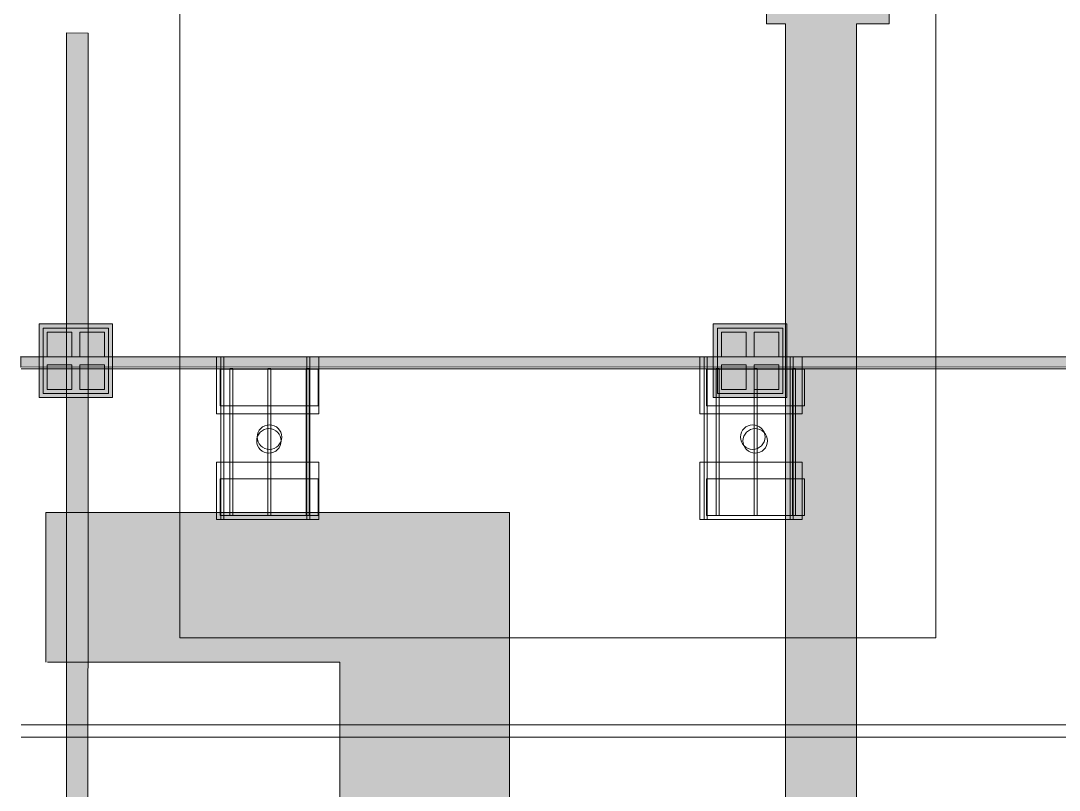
# Model space of a CAD drawing. Header units: inches. Extents: x -10671 to 1761, y -674 to 7170.
# Drawn here: x -2535 to -2027, y 888 to 1265 of the extents above; entities that cross this region are included whole.
import ezdxf

# ---------------------------------------------------------------- set-up
doc = ezdxf.new("R2010")
doc.units = ezdxf.units.IN
doc.header["$LTSCALE"] = 19.2
doc.header["$MEASUREMENT"] = 0
for name, color, linetype, lineweight, true_color in [('DWG-bldg-utility box', 3, 'Continuous', 18, 0x00ff00), ('PDF', 6, 'Continuous', 5, 0xff00ff), ('Venue-Ceiling-HVAC', 7, 'Continuous', 5, 0xbbbbbb), ('Venue-Ceiling-Obstructions', 7, 'Continuous', 5, 0xdd0000), ('Venue-NO HANG ZONE', 7, 'Continuous', 15, 0xdd0000), ('Venue-Rigging Steel-High', 7, 'Continuous', 5, 0x800000)]:
    doc.layers.add(name, color=color, linetype=linetype, lineweight=lineweight, true_color=true_color)
for name, color, linetype, lineweight in [('Venue-Ceiling-Lights', 7, 'Continuous', 5), ('Venue-Ceiling-Lights Circuits', 7, 'Continuous', 5), ('Venue-Floor Pockets', 7, 'Continuous', 5)]:
    doc.layers.add(name, color=color, linetype=linetype, lineweight=lineweight)

# ---------------------------------------------------------------- blocks, each defined once
blk = doc.blocks.new('FLOORBOX')
at = {"layer": 'Venue-Floor Pockets', "linetype": 'Continuous', "lineweight": 0, "true_color": 0xaaaaaa}
blk.add_hatch(color=253, dxfattribs=at).paths.add_polyline_path([(-18, 18), (18, 18), (18, -18), (-18, -18)])
at = {"layer": 'Venue-Floor Pockets', "linetype": 'Continuous', "lineweight": 0, "true_color": 0xbbbbbb}
blk.add_hatch(color=9, dxfattribs=at).paths.add_polyline_path([(-16, 16), (16, 16), (16, -16), (-16, -16)])
at = {"layer": 'Venue-Floor Pockets', "linetype": 'Continuous', "lineweight": 0, "true_color": 0xdddddd}
for points in [[(-14, 14), (-2, 14), (-2, 2), (-14, 2)], [(2, 14), (14, 14), (14, 2), (2, 2)], [(-14, -2), (-2, -2), (-2, -14), (-14, -14)], [(2, -2), (14, -2), (14, -14), (2, -14)]]:
    blk.add_hatch(color=254, dxfattribs=at).paths.add_polyline_path(points)
at = {"layer": 'Venue-Floor Pockets', "color": 7, "linetype": 'Continuous', "lineweight": 5, "flags": 128}
for points in [[(-18, 18), (18, 18), (18, -18), (-18, -18)], [(-16, 16), (16, 16), (16, -16), (-16, -16)], [(-14, 14), (-2, 14), (-2, 2), (-14, 2)], [(2, 14), (14, 14), (14, 2), (2, 2)], [(-14, -2), (-2, -2), (-2, -14), (-14, -14)], [(2, -2), (14, -2), (14, -14), (2, -14)]]:
    blk.add_lwpolyline(points, close=True, dxfattribs=at)
blk = doc.blocks.new('Group-1927-1')
at = {"layer": 'PDF'}
for points, invisible_edges in [([(-2419.72, 1059.07, 398), (-2419.61, 1060.24, 398), (-2418.71, 1062.4, 398), (-2419.72, 1059.07, 398)], 14), ([(-2419.27, 1056.77, 398), (-2419.72, 1059.07, 398), (-2418.71, 1062.4, 398), (-2419.27, 1056.77, 398)], 15), ([(-2418.71, 1062.4, 388), (-2419.61, 1060.24, 388), (-2419.72, 1059.07, 388), (-2418.71, 1062.4, 388)], 13), ([(-2418.71, 1062.4, 388), (-2419.72, 1059.07, 388), (-2419.27, 1056.77, 388), (-2418.71, 1062.4, 388)], 15), ([(-2419.61, 1060.24, 398), (-2419.27, 1061.36, 398), (-2418.71, 1062.4, 398), (-2419.61, 1060.24, 398)], 12), ([(-2418.71, 1062.4, 388), (-2419.27, 1061.36, 388), (-2419.61, 1060.24, 388), (-2418.71, 1062.4, 388)], 12), ([(-2416.02, 1053.52, 398), (-2419.27, 1056.77, 398), (-2418.71, 1062.4, 398), (-2416.02, 1053.52, 398)], 15), ([(-2418.71, 1062.4, 388), (-2419.27, 1056.77, 388), (-2416.02, 1053.52, 388), (-2418.71, 1062.4, 388)], 15), ([(-2418.71, 1062.4, 398), (-2417.97, 1063.31, 398), (-2416.02, 1064.61, 398), (-2418.71, 1062.4, 398)], 14), ([(-2418.71, 1062.4, 398), (-2416.02, 1064.61, 398), (-2411.43, 1064.61, 398), (-2418.71, 1062.4, 398)], 15), ([(-2418.71, 1062.4, 398), (-2411.43, 1064.61, 398), (-2409.48, 1054.82, 398), (-2418.71, 1062.4, 398)], 15), ([(-2416.02, 1064.61, 388), (-2417.97, 1063.31, 388), (-2418.71, 1062.4, 388), (-2416.02, 1064.61, 388)], 13), ([(-2411.43, 1064.61, 388), (-2416.02, 1064.61, 388), (-2418.71, 1062.4, 388), (-2411.43, 1064.61, 388)], 15), ([(-2409.48, 1054.82, 388), (-2411.43, 1064.61, 388), (-2418.71, 1062.4, 388), (-2409.48, 1054.82, 388)], 15), ([(-2418.71, 1062.4, 398), (-2409.48, 1054.82, 398), (-2416.02, 1053.52, 398), (-2418.71, 1062.4, 398)], 15), ([(-2418.71, 1062.4, 388), (-2416.02, 1053.52, 388), (-2409.48, 1054.82, 388), (-2418.71, 1062.4, 388)], 15), ([(-2417.97, 1063.31, 398), (-2417.06, 1064.06, 398), (-2416.02, 1064.61, 398), (-2417.97, 1063.31, 398)], 12), ([(-2416.02, 1064.61, 388), (-2417.06, 1064.06, 388), (-2417.97, 1063.31, 388), (-2416.02, 1064.61, 388)], 12), ([(-2416.02, 1064.61, 398), (-2414.9, 1064.95, 398), (-2413.72, 1065.07, 398), (-2416.02, 1064.61, 398)], 12), ([(-2416.02, 1064.61, 398), (-2413.72, 1065.07, 398), (-2411.43, 1064.61, 398), (-2416.02, 1064.61, 398)], 15), ([(-2413.72, 1065.07, 388), (-2414.9, 1064.95, 388), (-2416.02, 1064.61, 388), (-2413.72, 1065.07, 388)], 12), ([(-2411.43, 1064.61, 388), (-2413.72, 1065.07, 388), (-2416.02, 1064.61, 388), (-2411.43, 1064.61, 388)], 15), ([(-2413.72, 1065.07, 398), (-2412.55, 1064.95, 398), (-2411.43, 1064.61, 398), (-2413.72, 1065.07, 398)], 12), ([(-2411.43, 1064.61, 388), (-2412.55, 1064.95, 388), (-2413.72, 1065.07, 388), (-2411.43, 1064.61, 388)], 12), ([(-2411.43, 1064.61, 398), (-2410.39, 1064.06, 398), (-2409.48, 1063.31, 398), (-2411.43, 1064.61, 398)], 12), ([(-2411.43, 1064.61, 398), (-2409.48, 1063.31, 398), (-2408.74, 1062.4, 398), (-2411.43, 1064.61, 398)], 13), ([(-2411.43, 1064.61, 398), (-2408.74, 1062.4, 398), (-2407.72, 1059.07, 398), (-2411.43, 1064.61, 398)], 15), ([(-2411.43, 1064.61, 398), (-2407.72, 1059.07, 398), (-2409.48, 1054.82, 398), (-2411.43, 1064.61, 398)], 15), ([(-2409.48, 1063.31, 388), (-2410.39, 1064.06, 388), (-2411.43, 1064.61, 388), (-2409.48, 1063.31, 388)], 12), ([(-2408.74, 1062.4, 388), (-2409.48, 1063.31, 388), (-2411.43, 1064.61, 388), (-2408.74, 1062.4, 388)], 14), ([(-2407.72, 1059.07, 388), (-2408.74, 1062.4, 388), (-2411.43, 1064.61, 388), (-2407.72, 1059.07, 388)], 15), ([(-2409.48, 1054.82, 388), (-2407.72, 1059.07, 388), (-2411.43, 1064.61, 388), (-2409.48, 1054.82, 388)], 15), ([(-2408.74, 1062.4, 398), (-2408.18, 1061.36, 398), (-2407.84, 1060.24, 398), (-2408.74, 1062.4, 398)], 12), ([(-2408.74, 1062.4, 398), (-2407.84, 1060.24, 398), (-2407.72, 1059.07, 398), (-2408.74, 1062.4, 398)], 13), ([(-2407.84, 1060.24, 388), (-2408.18, 1061.36, 388), (-2408.74, 1062.4, 388), (-2407.84, 1060.24, 388)], 12), ([(-2407.72, 1059.07, 388), (-2407.84, 1060.24, 388), (-2408.74, 1062.4, 388), (-2407.72, 1059.07, 388)], 14), ([(-2419.27, 1056.77, 398), (-2419.61, 1057.9, 398), (-2419.72, 1059.07, 398), (-2419.27, 1056.77, 398)], 12), ([(-2419.72, 1059.07, 388), (-2419.61, 1057.9, 388), (-2419.27, 1056.77, 388), (-2419.72, 1059.07, 388)], 12), ([(-2407.72, 1059.07, 398), (-2408.18, 1056.77, 398), (-2409.48, 1054.82, 398), (-2407.72, 1059.07, 398)], 15), ([(-2409.48, 1054.82, 388), (-2408.18, 1056.77, 388), (-2407.72, 1059.07, 388), (-2409.48, 1054.82, 388)], 15), ([(-2407.72, 1059.07, 398), (-2407.84, 1057.9, 398), (-2408.18, 1056.77, 398), (-2407.72, 1059.07, 398)], 12), ([(-2408.18, 1056.77, 388), (-2407.84, 1057.9, 388), (-2407.72, 1059.07, 388), (-2408.18, 1056.77, 388)], 12), ([(-2417.97, 1054.82, 398), (-2418.71, 1055.73, 398), (-2419.27, 1056.77, 398), (-2417.97, 1054.82, 398)], 12), ([(-2416.02, 1053.52, 398), (-2417.97, 1054.82, 398), (-2419.27, 1056.77, 398), (-2416.02, 1053.52, 398)], 15), ([(-2419.27, 1056.77, 388), (-2418.71, 1055.73, 388), (-2417.97, 1054.82, 388), (-2419.27, 1056.77, 388)], 12), ([(-2419.27, 1056.77, 388), (-2417.97, 1054.82, 388), (-2416.02, 1053.52, 388), (-2419.27, 1056.77, 388)], 15), ([(-2416.02, 1053.52, 398), (-2417.06, 1054.08, 398), (-2417.97, 1054.82, 398), (-2416.02, 1053.52, 398)], 12), ([(-2417.97, 1054.82, 388), (-2417.06, 1054.08, 388), (-2416.02, 1053.52, 388), (-2417.97, 1054.82, 388)], 12), ([(-2409.48, 1054.82, 398), (-2413.72, 1053.07, 398), (-2416.02, 1053.52, 398), (-2409.48, 1054.82, 398)], 15), ([(-2416.02, 1053.52, 388), (-2413.72, 1053.07, 388), (-2409.48, 1054.82, 388), (-2416.02, 1053.52, 388)], 15), ([(-2413.72, 1053.07, 398), (-2414.9, 1053.18, 398), (-2416.02, 1053.52, 398), (-2413.72, 1053.07, 398)], 12), ([(-2416.02, 1053.52, 388), (-2414.9, 1053.18, 388), (-2413.72, 1053.07, 388), (-2416.02, 1053.52, 388)], 12), ([(-2409.48, 1054.82, 398), (-2411.43, 1053.52, 398), (-2413.72, 1053.07, 398), (-2409.48, 1054.82, 398)], 15), ([(-2413.72, 1053.07, 388), (-2411.43, 1053.52, 388), (-2409.48, 1054.82, 388), (-2413.72, 1053.07, 388)], 15), ([(-2411.43, 1053.52, 398), (-2412.55, 1053.18, 398), (-2413.72, 1053.07, 398), (-2411.43, 1053.52, 398)], 12), ([(-2413.72, 1053.07, 388), (-2412.55, 1053.18, 388), (-2411.43, 1053.52, 388), (-2413.72, 1053.07, 388)], 12), ([(-2409.48, 1054.82, 398), (-2410.39, 1054.08, 398), (-2411.43, 1053.52, 398), (-2409.48, 1054.82, 398)], 12), ([(-2411.43, 1053.52, 388), (-2410.39, 1054.08, 388), (-2409.48, 1054.82, 388), (-2411.43, 1053.52, 388)], 12), ([(-2408.18, 1056.77, 398), (-2408.74, 1055.73, 398), (-2409.48, 1054.82, 398), (-2408.18, 1056.77, 398)], 12), ([(-2409.48, 1054.82, 388), (-2408.74, 1055.73, 388), (-2408.18, 1056.77, 388), (-2409.48, 1054.82, 388)], 12)]:
    blk.add_3dface(points, dxfattribs=dict(at, invisible_edges=invisible_edges))
for points in [[(-2419.27, 1061.36, 388), (-2419.27, 1061.36, 398), (-2418.71, 1062.4, 398), (-2418.71, 1062.4, 388)], [(-2418.71, 1062.4, 388), (-2418.71, 1062.4, 398), (-2417.97, 1063.31, 398), (-2417.97, 1063.31, 388)], [(-2417.97, 1063.31, 388), (-2417.97, 1063.31, 398), (-2417.06, 1064.06, 398), (-2417.06, 1064.06, 388)], [(-2417.06, 1064.06, 388), (-2417.06, 1064.06, 398), (-2416.02, 1064.61, 398), (-2416.02, 1064.61, 388)], [(-2416.02, 1064.61, 388), (-2416.02, 1064.61, 398), (-2414.9, 1064.95, 398), (-2414.9, 1064.95, 388)], [(-2414.9, 1064.95, 388), (-2414.9, 1064.95, 398), (-2413.72, 1065.07, 398), (-2413.72, 1065.07, 388)], [(-2413.72, 1065.07, 388), (-2413.72, 1065.07, 398), (-2412.55, 1064.95, 398), (-2412.55, 1064.95, 388)], [(-2412.55, 1064.95, 388), (-2412.55, 1064.95, 398), (-2411.43, 1064.61, 398), (-2411.43, 1064.61, 388)], [(-2411.43, 1064.61, 388), (-2411.43, 1064.61, 398), (-2410.39, 1064.06, 398), (-2410.39, 1064.06, 388)], [(-2410.39, 1064.06, 388), (-2410.39, 1064.06, 398), (-2409.48, 1063.31, 398), (-2409.48, 1063.31, 388)], [(-2409.48, 1063.31, 388), (-2409.48, 1063.31, 398), (-2408.74, 1062.4, 398), (-2408.74, 1062.4, 388)], [(-2408.74, 1062.4, 388), (-2408.74, 1062.4, 398), (-2408.18, 1061.36, 398), (-2408.18, 1061.36, 388)], [(-2419.72, 1059.07, 388), (-2419.72, 1059.07, 398), (-2419.61, 1060.24, 398), (-2419.61, 1060.24, 388)], [(-2419.61, 1057.9, 388), (-2419.61, 1057.9, 398), (-2419.72, 1059.07, 398), (-2419.72, 1059.07, 388)], [(-2419.61, 1060.24, 388), (-2419.61, 1060.24, 398), (-2419.27, 1061.36, 398), (-2419.27, 1061.36, 388)], [(-2419.27, 1056.77, 388), (-2419.27, 1056.77, 398), (-2419.61, 1057.9, 398), (-2419.61, 1057.9, 388)], [(-2408.18, 1061.36, 388), (-2408.18, 1061.36, 398), (-2407.84, 1060.24, 398), (-2407.84, 1060.24, 388)], [(-2407.84, 1057.9, 388), (-2407.84, 1057.9, 398), (-2408.18, 1056.77, 398), (-2408.18, 1056.77, 388)], [(-2407.84, 1060.24, 388), (-2407.84, 1060.24, 398), (-2407.72, 1059.07, 398), (-2407.72, 1059.07, 388)], [(-2407.72, 1059.07, 388), (-2407.72, 1059.07, 398), (-2407.84, 1057.9, 398), (-2407.84, 1057.9, 388)], [(-2418.71, 1055.73, 388), (-2418.71, 1055.73, 398), (-2419.27, 1056.77, 398), (-2419.27, 1056.77, 388)], [(-2417.97, 1054.82, 388), (-2417.97, 1054.82, 398), (-2418.71, 1055.73, 398), (-2418.71, 1055.73, 388)], [(-2417.06, 1054.08, 388), (-2417.06, 1054.08, 398), (-2417.97, 1054.82, 398), (-2417.97, 1054.82, 388)], [(-2416.02, 1053.52, 388), (-2416.02, 1053.52, 398), (-2417.06, 1054.08, 398), (-2417.06, 1054.08, 388)], [(-2414.9, 1053.18, 388), (-2414.9, 1053.18, 398), (-2416.02, 1053.52, 398), (-2416.02, 1053.52, 388)], [(-2413.72, 1053.07, 388), (-2413.72, 1053.07, 398), (-2414.9, 1053.18, 398), (-2414.9, 1053.18, 388)], [(-2412.55, 1053.18, 388), (-2412.55, 1053.18, 398), (-2413.72, 1053.07, 398), (-2413.72, 1053.07, 388)], [(-2411.43, 1053.52, 388), (-2411.43, 1053.52, 398), (-2412.55, 1053.18, 398), (-2412.55, 1053.18, 388)], [(-2410.39, 1054.08, 388), (-2410.39, 1054.08, 398), (-2411.43, 1053.52, 398), (-2411.43, 1053.52, 388)], [(-2409.48, 1054.82, 388), (-2409.48, 1054.82, 398), (-2410.39, 1054.08, 398), (-2410.39, 1054.08, 388)], [(-2408.74, 1055.73, 388), (-2408.74, 1055.73, 398), (-2409.48, 1054.82, 398), (-2409.48, 1054.82, 388)], [(-2408.18, 1056.77, 388), (-2408.18, 1056.77, 398), (-2408.74, 1055.73, 398), (-2408.74, 1055.73, 388)]]:
    blk.add_3dface(points, dxfattribs=at)
blk = doc.blocks.new('Group-1928-1')
at = {"layer": 'PDF'}
for points in [[(-2437.6, 1094.17, 393.91), (-2437.6, 1094.17, 397.91), (-2389.6, 1094.17, 397.91), (-2389.6, 1094.17, 393.91)], [(-2437.6, 1076.17, 393.91), (-2437.6, 1076.17, 397.91), (-2437.6, 1094.17, 397.91), (-2437.6, 1094.17, 393.91)], [(-2389.6, 1094.17, 397.91), (-2437.6, 1094.17, 397.91), (-2437.6, 1076.17, 397.91), (-2389.6, 1076.17, 397.91)], [(-2389.6, 1076.17, 393.91), (-2437.6, 1076.17, 393.91), (-2437.6, 1094.17, 393.91), (-2389.6, 1094.17, 393.91)], [(-2389.6, 1094.17, 393.91), (-2389.6, 1094.17, 397.91), (-2389.6, 1076.17, 397.91), (-2389.6, 1076.17, 393.91)], [(-2389.6, 1076.17, 393.91), (-2389.6, 1076.17, 397.91), (-2437.6, 1076.17, 397.91), (-2437.6, 1076.17, 393.91)]]:
    blk.add_3dface(points, dxfattribs=at)
blk = doc.blocks.new('Group-1929-1')
at = {"layer": 'PDF'}
for points in [[(-2395.49, 1094.56, 397.97), (-2395.49, 1094.56, 398.97), (-2393.99, 1094.56, 398.97), (-2393.99, 1094.56, 397.97)], [(-2395.49, 1022.56, 397.97), (-2395.49, 1022.56, 398.97), (-2395.49, 1094.56, 398.97), (-2395.49, 1094.56, 397.97)], [(-2393.99, 1094.56, 398.97), (-2395.49, 1094.56, 398.97), (-2395.49, 1022.56, 398.97), (-2393.99, 1022.56, 398.97)], [(-2393.99, 1022.56, 397.97), (-2395.49, 1022.56, 397.97), (-2395.49, 1094.56, 397.97), (-2393.99, 1094.56, 397.97)], [(-2393.99, 1094.56, 397.97), (-2393.99, 1094.56, 398.97), (-2393.99, 1022.56, 398.97), (-2393.99, 1022.56, 397.97)], [(-2393.99, 1022.56, 397.97), (-2393.99, 1022.56, 398.97), (-2395.49, 1022.56, 398.97), (-2395.49, 1022.56, 397.97)]]:
    blk.add_3dface(points, dxfattribs=at)
blk = doc.blocks.new('Group-1930-1')
at = {"layer": 'PDF'}
for points in [[(-2414.31, 1094.56, 397.97), (-2414.31, 1094.56, 398.97), (-2412.81, 1094.56, 398.97), (-2412.81, 1094.56, 397.97)], [(-2414.31, 1022.56, 397.97), (-2414.31, 1022.56, 398.97), (-2414.31, 1094.56, 398.97), (-2414.31, 1094.56, 397.97)], [(-2412.81, 1094.56, 398.97), (-2414.31, 1094.56, 398.97), (-2414.31, 1022.56, 398.97), (-2412.81, 1022.56, 398.97)], [(-2412.81, 1022.56, 397.97), (-2414.31, 1022.56, 397.97), (-2414.31, 1094.56, 397.97), (-2412.81, 1094.56, 397.97)], [(-2412.81, 1094.56, 397.97), (-2412.81, 1094.56, 398.97), (-2412.81, 1022.56, 398.97), (-2412.81, 1022.56, 397.97)], [(-2412.81, 1022.56, 397.97), (-2412.81, 1022.56, 398.97), (-2414.31, 1022.56, 398.97), (-2414.31, 1022.56, 397.97)]]:
    blk.add_3dface(points, dxfattribs=at)
blk = doc.blocks.new('Group-1931-1')
at = {"layer": 'PDF'}
for points in [[(-2432.91, 1094.56, 397.97), (-2432.91, 1094.56, 398.97), (-2431.41, 1094.56, 398.97), (-2431.41, 1094.56, 397.97)], [(-2432.91, 1022.56, 397.97), (-2432.91, 1022.56, 398.97), (-2432.91, 1094.56, 398.97), (-2432.91, 1094.56, 397.97)], [(-2431.41, 1094.56, 398.97), (-2432.91, 1094.56, 398.97), (-2432.91, 1022.56, 398.97), (-2431.41, 1022.56, 398.97)], [(-2431.41, 1022.56, 397.97), (-2432.91, 1022.56, 397.97), (-2432.91, 1094.56, 397.97), (-2431.41, 1094.56, 397.97)], [(-2431.41, 1094.56, 397.97), (-2431.41, 1094.56, 398.97), (-2431.41, 1022.56, 398.97), (-2431.41, 1022.56, 397.97)], [(-2431.41, 1022.56, 397.97), (-2431.41, 1022.56, 398.97), (-2432.91, 1022.56, 398.97), (-2432.91, 1022.56, 397.97)]]:
    blk.add_3dface(points, dxfattribs=at)
blk = doc.blocks.new('Group-1932-1')
at = {"layer": 'PDF'}
for points in [[(-2437.6, 1040.54, 393.91), (-2437.6, 1040.54, 397.91), (-2389.6, 1040.54, 397.91), (-2389.6, 1040.54, 393.91)], [(-2437.6, 1022.54, 393.91), (-2437.6, 1022.54, 397.91), (-2437.6, 1040.54, 397.91), (-2437.6, 1040.54, 393.91)], [(-2389.6, 1040.54, 397.91), (-2437.6, 1040.54, 397.91), (-2437.6, 1022.54, 397.91), (-2389.6, 1022.54, 397.91)], [(-2389.6, 1022.54, 393.91), (-2437.6, 1022.54, 393.91), (-2437.6, 1040.54, 393.91), (-2389.6, 1040.54, 393.91)], [(-2389.6, 1040.54, 393.91), (-2389.6, 1040.54, 397.91), (-2389.6, 1022.54, 397.91), (-2389.6, 1022.54, 393.91)], [(-2389.6, 1022.54, 393.91), (-2389.6, 1022.54, 397.91), (-2437.6, 1022.54, 397.91), (-2437.6, 1022.54, 393.91)]]:
    blk.add_3dface(points, dxfattribs=at)
blk = doc.blocks.new('Group-1933-1')
at = {"layer": 'PDF'}
for name in ['Group-1928-1', 'Group-1931-1', 'Group-1930-1', 'Group-1929-1', 'Group-1927-1', 'Group-1932-1']:
    blk.add_blockref(name, (0, 0), dxfattribs=at)
blk = doc.blocks.new('Group-1993-1')
at = {"layer": 'PDF'}
for points, invisible_edges in [([(-2181.75, 1059.07, 398), (-2180.74, 1062.4, 398), (-2179.08, 1064.06, 398), (-2181.75, 1059.07, 398)], 15), ([(-2176.92, 1053.18, 398), (-2181.75, 1059.07, 398), (-2179.08, 1064.06, 398), (-2176.92, 1053.18, 398)], 15), ([(-2179.08, 1064.06, 388), (-2180.74, 1062.4, 388), (-2181.75, 1059.07, 388), (-2179.08, 1064.06, 388)], 15), ([(-2179.08, 1064.06, 388), (-2181.75, 1059.07, 388), (-2176.92, 1053.18, 388), (-2179.08, 1064.06, 388)], 15), ([(-2181.75, 1059.07, 398), (-2181.63, 1060.24, 398), (-2180.74, 1062.4, 398), (-2181.75, 1059.07, 398)], 14), ([(-2180.74, 1062.4, 388), (-2181.63, 1060.24, 388), (-2181.75, 1059.07, 388), (-2180.74, 1062.4, 388)], 13), ([(-2181.63, 1060.24, 398), (-2181.29, 1061.36, 398), (-2180.74, 1062.4, 398), (-2181.63, 1060.24, 398)], 12), ([(-2180.74, 1062.4, 388), (-2181.29, 1061.36, 388), (-2181.63, 1060.24, 388), (-2180.74, 1062.4, 388)], 12), ([(-2180.74, 1062.4, 398), (-2179.99, 1063.31, 398), (-2179.08, 1064.06, 398), (-2180.74, 1062.4, 398)], 12), ([(-2179.08, 1064.06, 388), (-2179.99, 1063.31, 388), (-2180.74, 1062.4, 388), (-2179.08, 1064.06, 388)], 12), ([(-2179.08, 1064.06, 398), (-2178.04, 1064.61, 398), (-2176.92, 1064.95, 398), (-2179.08, 1064.06, 398)], 12), ([(-2179.08, 1064.06, 398), (-2176.92, 1064.95, 398), (-2174.58, 1064.95, 398), (-2179.08, 1064.06, 398)], 15), ([(-2179.08, 1064.06, 398), (-2174.58, 1064.95, 398), (-2171.5, 1063.31, 398), (-2179.08, 1064.06, 398)], 15), ([(-2176.92, 1064.95, 388), (-2178.04, 1064.61, 388), (-2179.08, 1064.06, 388), (-2176.92, 1064.95, 388)], 12), ([(-2174.58, 1064.95, 388), (-2176.92, 1064.95, 388), (-2179.08, 1064.06, 388), (-2174.58, 1064.95, 388)], 15), ([(-2171.5, 1063.31, 388), (-2174.58, 1064.95, 388), (-2179.08, 1064.06, 388), (-2171.5, 1063.31, 388)], 15), ([(-2179.08, 1064.06, 398), (-2171.5, 1063.31, 398), (-2169.86, 1057.9, 398), (-2179.08, 1064.06, 398)], 15), ([(-2179.08, 1064.06, 398), (-2169.86, 1057.9, 398), (-2176.92, 1053.18, 398), (-2179.08, 1064.06, 398)], 15), ([(-2179.08, 1064.06, 388), (-2176.92, 1053.18, 388), (-2169.86, 1057.9, 388), (-2179.08, 1064.06, 388)], 15), ([(-2169.86, 1057.9, 388), (-2171.5, 1063.31, 388), (-2179.08, 1064.06, 388), (-2169.86, 1057.9, 388)], 15), ([(-2176.92, 1064.95, 398), (-2175.75, 1065.07, 398), (-2174.58, 1064.95, 398), (-2176.92, 1064.95, 398)], 12), ([(-2174.58, 1064.95, 388), (-2175.75, 1065.07, 388), (-2176.92, 1064.95, 388), (-2174.58, 1064.95, 388)], 12), ([(-2174.58, 1064.95, 398), (-2173.45, 1064.61, 398), (-2171.5, 1063.31, 398), (-2174.58, 1064.95, 398)], 14), ([(-2171.5, 1063.31, 388), (-2173.45, 1064.61, 388), (-2174.58, 1064.95, 388), (-2171.5, 1063.31, 388)], 13), ([(-2173.45, 1064.61, 398), (-2172.41, 1064.06, 398), (-2171.5, 1063.31, 398), (-2173.45, 1064.61, 398)], 12), ([(-2171.5, 1063.31, 388), (-2172.41, 1064.06, 388), (-2173.45, 1064.61, 388), (-2171.5, 1063.31, 388)], 12), ([(-2171.5, 1063.31, 398), (-2170.76, 1062.4, 398), (-2169.86, 1060.24, 398), (-2171.5, 1063.31, 398)], 14), ([(-2171.5, 1063.31, 398), (-2169.86, 1060.24, 398), (-2169.86, 1057.9, 398), (-2171.5, 1063.31, 398)], 15), ([(-2169.86, 1060.24, 388), (-2170.76, 1062.4, 388), (-2171.5, 1063.31, 388), (-2169.86, 1060.24, 388)], 13), ([(-2169.86, 1057.9, 388), (-2169.86, 1060.24, 388), (-2171.5, 1063.31, 388), (-2169.86, 1057.9, 388)], 15), ([(-2170.76, 1062.4, 398), (-2170.2, 1061.36, 398), (-2169.86, 1060.24, 398), (-2170.76, 1062.4, 398)], 12), ([(-2169.86, 1060.24, 388), (-2170.2, 1061.36, 388), (-2170.76, 1062.4, 388), (-2169.86, 1060.24, 388)], 12), ([(-2181.29, 1056.77, 398), (-2181.63, 1057.9, 398), (-2181.75, 1059.07, 398), (-2181.29, 1056.77, 398)], 12), ([(-2180.74, 1055.73, 398), (-2181.29, 1056.77, 398), (-2181.75, 1059.07, 398), (-2180.74, 1055.73, 398)], 14), ([(-2176.92, 1053.18, 398), (-2180.74, 1055.73, 398), (-2181.75, 1059.07, 398), (-2176.92, 1053.18, 398)], 15), ([(-2181.75, 1059.07, 388), (-2181.63, 1057.9, 388), (-2181.29, 1056.77, 388), (-2181.75, 1059.07, 388)], 12), ([(-2181.75, 1059.07, 388), (-2181.29, 1056.77, 388), (-2180.74, 1055.73, 388), (-2181.75, 1059.07, 388)], 13), ([(-2181.75, 1059.07, 388), (-2180.74, 1055.73, 388), (-2176.92, 1053.18, 388), (-2181.75, 1059.07, 388)], 15), ([(-2169.86, 1057.9, 398), (-2171.5, 1054.82, 398), (-2176.92, 1053.18, 398), (-2169.86, 1057.9, 398)], 15), ([(-2176.92, 1053.18, 388), (-2171.5, 1054.82, 388), (-2169.86, 1057.9, 388), (-2176.92, 1053.18, 388)], 15), ([(-2169.86, 1057.9, 398), (-2170.76, 1055.73, 398), (-2171.5, 1054.82, 398), (-2169.86, 1057.9, 398)], 13), ([(-2171.5, 1054.82, 388), (-2170.76, 1055.73, 388), (-2169.86, 1057.9, 388), (-2171.5, 1054.82, 388)], 14), ([(-2169.86, 1057.9, 398), (-2170.2, 1056.77, 398), (-2170.76, 1055.73, 398), (-2169.86, 1057.9, 398)], 12), ([(-2170.76, 1055.73, 388), (-2170.2, 1056.77, 388), (-2169.86, 1057.9, 388), (-2170.76, 1055.73, 388)], 12), ([(-2169.86, 1060.24, 398), (-2169.75, 1059.07, 398), (-2169.86, 1057.9, 398), (-2169.86, 1060.24, 398)], 12), ([(-2169.86, 1057.9, 388), (-2169.75, 1059.07, 388), (-2169.86, 1060.24, 388), (-2169.86, 1057.9, 388)], 12), ([(-2179.08, 1054.08, 398), (-2179.99, 1054.82, 398), (-2180.74, 1055.73, 398), (-2179.08, 1054.08, 398)], 12), ([(-2176.92, 1053.18, 398), (-2179.08, 1054.08, 398), (-2180.74, 1055.73, 398), (-2176.92, 1053.18, 398)], 15), ([(-2180.74, 1055.73, 388), (-2179.99, 1054.82, 388), (-2179.08, 1054.08, 388), (-2180.74, 1055.73, 388)], 12), ([(-2180.74, 1055.73, 388), (-2179.08, 1054.08, 388), (-2176.92, 1053.18, 388), (-2180.74, 1055.73, 388)], 15), ([(-2176.92, 1053.18, 398), (-2178.04, 1053.52, 398), (-2179.08, 1054.08, 398), (-2176.92, 1053.18, 398)], 12), ([(-2179.08, 1054.08, 388), (-2178.04, 1053.52, 388), (-2176.92, 1053.18, 388), (-2179.08, 1054.08, 388)], 12), ([(-2171.5, 1054.82, 398), (-2174.58, 1053.18, 398), (-2176.92, 1053.18, 398), (-2171.5, 1054.82, 398)], 15), ([(-2176.92, 1053.18, 388), (-2174.58, 1053.18, 388), (-2171.5, 1054.82, 388), (-2176.92, 1053.18, 388)], 15), ([(-2174.58, 1053.18, 398), (-2175.75, 1053.07, 398), (-2176.92, 1053.18, 398), (-2174.58, 1053.18, 398)], 12), ([(-2176.92, 1053.18, 388), (-2175.75, 1053.07, 388), (-2174.58, 1053.18, 388), (-2176.92, 1053.18, 388)], 12), ([(-2171.5, 1054.82, 398), (-2173.45, 1053.52, 398), (-2174.58, 1053.18, 398), (-2171.5, 1054.82, 398)], 13), ([(-2174.58, 1053.18, 388), (-2173.45, 1053.52, 388), (-2171.5, 1054.82, 388), (-2174.58, 1053.18, 388)], 14), ([(-2171.5, 1054.82, 398), (-2172.41, 1054.08, 398), (-2173.45, 1053.52, 398), (-2171.5, 1054.82, 398)], 12), ([(-2173.45, 1053.52, 388), (-2172.41, 1054.08, 388), (-2171.5, 1054.82, 388), (-2173.45, 1053.52, 388)], 12)]:
    blk.add_3dface(points, dxfattribs=dict(at, invisible_edges=invisible_edges))
for points in [[(-2181.29, 1061.36, 388), (-2181.29, 1061.36, 398), (-2180.74, 1062.4, 398), (-2180.74, 1062.4, 388)], [(-2180.74, 1062.4, 388), (-2180.74, 1062.4, 398), (-2179.99, 1063.31, 398), (-2179.99, 1063.31, 388)], [(-2179.99, 1063.31, 388), (-2179.99, 1063.31, 398), (-2179.08, 1064.06, 398), (-2179.08, 1064.06, 388)], [(-2179.08, 1064.06, 388), (-2179.08, 1064.06, 398), (-2178.04, 1064.61, 398), (-2178.04, 1064.61, 388)], [(-2178.04, 1064.61, 388), (-2178.04, 1064.61, 398), (-2176.92, 1064.95, 398), (-2176.92, 1064.95, 388)], [(-2176.92, 1064.95, 388), (-2176.92, 1064.95, 398), (-2175.75, 1065.07, 398), (-2175.75, 1065.07, 388)], [(-2175.75, 1065.07, 388), (-2175.75, 1065.07, 398), (-2174.58, 1064.95, 398), (-2174.58, 1064.95, 388)], [(-2174.58, 1064.95, 388), (-2174.58, 1064.95, 398), (-2173.45, 1064.61, 398), (-2173.45, 1064.61, 388)], [(-2173.45, 1064.61, 388), (-2173.45, 1064.61, 398), (-2172.41, 1064.06, 398), (-2172.41, 1064.06, 388)], [(-2172.41, 1064.06, 388), (-2172.41, 1064.06, 398), (-2171.5, 1063.31, 398), (-2171.5, 1063.31, 388)], [(-2171.5, 1063.31, 388), (-2171.5, 1063.31, 398), (-2170.76, 1062.4, 398), (-2170.76, 1062.4, 388)], [(-2170.76, 1062.4, 388), (-2170.76, 1062.4, 398), (-2170.2, 1061.36, 398), (-2170.2, 1061.36, 388)], [(-2181.75, 1059.07, 388), (-2181.75, 1059.07, 398), (-2181.63, 1060.24, 398), (-2181.63, 1060.24, 388)], [(-2181.63, 1057.9, 388), (-2181.63, 1057.9, 398), (-2181.75, 1059.07, 398), (-2181.75, 1059.07, 388)], [(-2181.63, 1060.24, 388), (-2181.63, 1060.24, 398), (-2181.29, 1061.36, 398), (-2181.29, 1061.36, 388)], [(-2181.29, 1056.77, 388), (-2181.29, 1056.77, 398), (-2181.63, 1057.9, 398), (-2181.63, 1057.9, 388)], [(-2170.2, 1061.36, 388), (-2170.2, 1061.36, 398), (-2169.86, 1060.24, 398), (-2169.86, 1060.24, 388)], [(-2169.86, 1057.9, 388), (-2169.86, 1057.9, 398), (-2170.2, 1056.77, 398), (-2170.2, 1056.77, 388)], [(-2169.86, 1060.24, 388), (-2169.86, 1060.24, 398), (-2169.75, 1059.07, 398), (-2169.75, 1059.07, 388)], [(-2169.75, 1059.07, 388), (-2169.75, 1059.07, 398), (-2169.86, 1057.9, 398), (-2169.86, 1057.9, 388)], [(-2180.74, 1055.73, 388), (-2180.74, 1055.73, 398), (-2181.29, 1056.77, 398), (-2181.29, 1056.77, 388)], [(-2179.99, 1054.82, 388), (-2179.99, 1054.82, 398), (-2180.74, 1055.73, 398), (-2180.74, 1055.73, 388)], [(-2179.08, 1054.08, 388), (-2179.08, 1054.08, 398), (-2179.99, 1054.82, 398), (-2179.99, 1054.82, 388)], [(-2178.04, 1053.52, 388), (-2178.04, 1053.52, 398), (-2179.08, 1054.08, 398), (-2179.08, 1054.08, 388)], [(-2176.92, 1053.18, 388), (-2176.92, 1053.18, 398), (-2178.04, 1053.52, 398), (-2178.04, 1053.52, 388)], [(-2175.75, 1053.07, 388), (-2175.75, 1053.07, 398), (-2176.92, 1053.18, 398), (-2176.92, 1053.18, 388)], [(-2174.58, 1053.18, 388), (-2174.58, 1053.18, 398), (-2175.75, 1053.07, 398), (-2175.75, 1053.07, 388)], [(-2173.45, 1053.52, 388), (-2173.45, 1053.52, 398), (-2174.58, 1053.18, 398), (-2174.58, 1053.18, 388)], [(-2172.41, 1054.08, 388), (-2172.41, 1054.08, 398), (-2173.45, 1053.52, 398), (-2173.45, 1053.52, 388)], [(-2171.5, 1054.82, 388), (-2171.5, 1054.82, 398), (-2172.41, 1054.08, 398), (-2172.41, 1054.08, 388)], [(-2170.76, 1055.73, 388), (-2170.76, 1055.73, 398), (-2171.5, 1054.82, 398), (-2171.5, 1054.82, 388)], [(-2170.2, 1056.77, 388), (-2170.2, 1056.77, 398), (-2170.76, 1055.73, 398), (-2170.76, 1055.73, 388)]]:
    blk.add_3dface(points, dxfattribs=at)
blk = doc.blocks.new('Group-1994-1')
at = {"layer": 'PDF'}
for points in [[(-2199.62, 1094.17, 393.91), (-2199.62, 1094.17, 397.91), (-2151.62, 1094.17, 397.91), (-2151.62, 1094.17, 393.91)], [(-2199.62, 1076.17, 393.91), (-2199.62, 1076.17, 397.91), (-2199.62, 1094.17, 397.91), (-2199.62, 1094.17, 393.91)], [(-2151.62, 1094.17, 397.91), (-2199.62, 1094.17, 397.91), (-2199.62, 1076.17, 397.91), (-2151.62, 1076.17, 397.91)], [(-2151.62, 1076.17, 393.91), (-2199.62, 1076.17, 393.91), (-2199.62, 1094.17, 393.91), (-2151.62, 1094.17, 393.91)], [(-2151.62, 1094.17, 393.91), (-2151.62, 1094.17, 397.91), (-2151.62, 1076.17, 397.91), (-2151.62, 1076.17, 393.91)], [(-2151.62, 1076.17, 393.91), (-2151.62, 1076.17, 397.91), (-2199.62, 1076.17, 397.91), (-2199.62, 1076.17, 393.91)]]:
    blk.add_3dface(points, dxfattribs=at)
blk = doc.blocks.new('Group-1995-1')
at = {"layer": 'PDF'}
for points in [[(-2157.52, 1094.56, 397.97), (-2157.52, 1094.56, 398.97), (-2156.02, 1094.56, 398.97), (-2156.02, 1094.56, 397.97)], [(-2157.52, 1022.56, 397.97), (-2157.52, 1022.56, 398.97), (-2157.52, 1094.56, 398.97), (-2157.52, 1094.56, 397.97)], [(-2156.02, 1094.56, 398.97), (-2157.52, 1094.56, 398.97), (-2157.52, 1022.56, 398.97), (-2156.02, 1022.56, 398.97)], [(-2156.02, 1022.56, 397.97), (-2157.52, 1022.56, 397.97), (-2157.52, 1094.56, 397.97), (-2156.02, 1094.56, 397.97)], [(-2156.02, 1094.56, 397.97), (-2156.02, 1094.56, 398.97), (-2156.02, 1022.56, 398.97), (-2156.02, 1022.56, 397.97)], [(-2156.02, 1022.56, 397.97), (-2156.02, 1022.56, 398.97), (-2157.52, 1022.56, 398.97), (-2157.52, 1022.56, 397.97)]]:
    blk.add_3dface(points, dxfattribs=at)
blk = doc.blocks.new('Group-1996-1')
at = {"layer": 'PDF'}
for points in [[(-2176.34, 1094.56, 397.97), (-2176.34, 1094.56, 398.97), (-2174.84, 1094.56, 398.97), (-2174.84, 1094.56, 397.97)], [(-2176.34, 1022.56, 397.97), (-2176.34, 1022.56, 398.97), (-2176.34, 1094.56, 398.97), (-2176.34, 1094.56, 397.97)], [(-2174.84, 1094.56, 398.97), (-2176.34, 1094.56, 398.97), (-2176.34, 1022.56, 398.97), (-2174.84, 1022.56, 398.97)], [(-2174.84, 1022.56, 397.97), (-2176.34, 1022.56, 397.97), (-2176.34, 1094.56, 397.97), (-2174.84, 1094.56, 397.97)], [(-2174.84, 1094.56, 397.97), (-2174.84, 1094.56, 398.97), (-2174.84, 1022.56, 398.97), (-2174.84, 1022.56, 397.97)], [(-2174.84, 1022.56, 397.97), (-2174.84, 1022.56, 398.97), (-2176.34, 1022.56, 398.97), (-2176.34, 1022.56, 397.97)]]:
    blk.add_3dface(points, dxfattribs=at)
blk = doc.blocks.new('Group-1997-1')
at = {"layer": 'PDF'}
for points in [[(-2194.93, 1094.56, 397.97), (-2194.93, 1094.56, 398.97), (-2193.43, 1094.56, 398.97), (-2193.43, 1094.56, 397.97)], [(-2194.93, 1022.56, 397.97), (-2194.93, 1022.56, 398.97), (-2194.93, 1094.56, 398.97), (-2194.93, 1094.56, 397.97)], [(-2193.43, 1094.56, 398.97), (-2194.93, 1094.56, 398.97), (-2194.93, 1022.56, 398.97), (-2193.43, 1022.56, 398.97)], [(-2193.43, 1022.56, 397.97), (-2194.93, 1022.56, 397.97), (-2194.93, 1094.56, 397.97), (-2193.43, 1094.56, 397.97)], [(-2193.43, 1094.56, 397.97), (-2193.43, 1094.56, 398.97), (-2193.43, 1022.56, 398.97), (-2193.43, 1022.56, 397.97)], [(-2193.43, 1022.56, 397.97), (-2193.43, 1022.56, 398.97), (-2194.93, 1022.56, 398.97), (-2194.93, 1022.56, 397.97)]]:
    blk.add_3dface(points, dxfattribs=at)
blk = doc.blocks.new('Group-1998-1')
at = {"layer": 'PDF'}
for points in [[(-2199.62, 1040.54, 393.91), (-2199.62, 1040.54, 397.91), (-2151.62, 1040.54, 397.91), (-2151.62, 1040.54, 393.91)], [(-2199.62, 1022.54, 393.91), (-2199.62, 1022.54, 397.91), (-2199.62, 1040.54, 397.91), (-2199.62, 1040.54, 393.91)], [(-2151.62, 1040.54, 397.91), (-2199.62, 1040.54, 397.91), (-2199.62, 1022.54, 397.91), (-2151.62, 1022.54, 397.91)], [(-2151.62, 1022.54, 393.91), (-2199.62, 1022.54, 393.91), (-2199.62, 1040.54, 393.91), (-2151.62, 1040.54, 393.91)], [(-2151.62, 1040.54, 393.91), (-2151.62, 1040.54, 397.91), (-2151.62, 1022.54, 397.91), (-2151.62, 1022.54, 393.91)], [(-2151.62, 1022.54, 393.91), (-2151.62, 1022.54, 397.91), (-2199.62, 1022.54, 397.91), (-2199.62, 1022.54, 393.91)]]:
    blk.add_3dface(points, dxfattribs=at)
blk = doc.blocks.new('Group-1999-1')
at = {"layer": 'PDF'}
for name in ['Group-1994-1', 'Group-1997-1', 'Group-1996-1', 'Group-1995-1', 'Group-1993-1', 'Group-1998-1']:
    blk.add_blockref(name, (0, 0), dxfattribs=at)
blk = doc.blocks.new('Group-2808-1')
at = {"layer": 'Venue-Ceiling-Lights', "color": 7, "linetype": 'Continuous', "lineweight": 5, "flags": 128}
for points in [[(-2439.39, 1100.24), (-2389.39, 1100.24), (-2389.39, 1072.24), (-2439.39, 1072.24)], [(-2437.34, 1100.24), (-2435.84, 1100.24), (-2435.84, 1020.65), (-2437.34, 1020.65)], [(-2395.24, 1100.24), (-2393.74, 1100.24), (-2393.74, 1020.65), (-2395.24, 1020.65)], [(-2439.39, 1048.65), (-2389.39, 1048.65), (-2389.39, 1020.65), (-2439.39, 1020.65)]]:
    blk.add_lwpolyline(points, close=True, dxfattribs=at)
at = {"layer": 'Venue-Ceiling-Lights', "color": 7, "linetype": 'Continuous', "lineweight": 5}
blk.add_circle((-2413.47, 1060.95), 6, dxfattribs=at)
blk = doc.blocks.new('Group-2809-1')
at = {"layer": 'Venue-Ceiling-Lights', "color": 7, "linetype": 'Continuous', "lineweight": 5, "flags": 128}
for points in [[(-2202.86, 1100.24), (-2152.86, 1100.24), (-2152.86, 1072.24), (-2202.86, 1072.24)], [(-2200.81, 1100.24), (-2199.31, 1100.24), (-2199.31, 1020.65), (-2200.81, 1020.65)], [(-2158.71, 1100.24), (-2157.21, 1100.24), (-2157.21, 1020.65), (-2158.71, 1020.65)], [(-2202.86, 1048.65), (-2152.86, 1048.65), (-2152.86, 1020.65), (-2202.86, 1020.65)]]:
    blk.add_lwpolyline(points, close=True, dxfattribs=at)
at = {"layer": 'Venue-Ceiling-Lights', "color": 7, "linetype": 'Continuous', "lineweight": 5}
blk.add_circle((-2176.94, 1060.95), 6, dxfattribs=at)

msp = doc.modelspace()

# ---------------------------------------------------------------- hatches: boundary and pattern name
at = {"layer": 'Venue-Ceiling-HVAC', "linetype": 'Continuous', "lineweight": 0, "true_color": 0xbbbbbb}
msp.add_hatch(color=9, dxfattribs=at).paths.add_polyline_path([(-1836.11, 2454.48), (-2126.04, 2454.48), (-2126.15, 2455.26), (-2160.93, 2455.26), (-2160.93, 2347.72), (-2170.23, 2347.72), (-2170.23, 2287.72), (-2160.93, 2287.72), (-2160.93, 1797.51), (-2170.23, 1797.52), (-2170.23, 1737.52), (-2160.93, 1737.52), (-2160.93, 1323.14), (-2170.23, 1323.14), (-2170.23, 1263.11), (-2160.93, 1263.11), (-2160.93, 792.32), (-2170.23, 792.32), (-2170.23, 732.32), (-2160.91, 732.32), (-2160.91, 231.08), (-2171.09, 231.08), (-2171.09, 171.08), (-2111.09, 171.08), (-2111.09, 231.08), (-2126.1, 231.08), (-2126.1, 732.32), (-2110.23, 732.32), (-2110.23, 792.32), (-2126.16, 792.32), (-2126.16, 1263.2), (-2110.22, 1263.2), (-2110.23, 1323.11), (-2126.16, 1323.11), (-2126.16, 1737.57), (-2110.16, 1737.57), (-2110.16, 1797.57), (-2126.16, 1797.57), (-2126.16, 2287.72), (-2110.23, 2287.72), (-2110.23, 2347.72), (-2126.16, 2347.72), (-2126.16, 2419.7), (-1836.11, 2419.71)])
at = {"layer": 'Venue-Ceiling-Obstructions', "linetype": 'Continuous', "lineweight": 0, "true_color": 0xffff00}
for points in [[(-2512.8, 1258.65), (-2512.61, 15.65), (-2502.48, 15.65), (-2502.27, 1258.64)], [(-2535.2, 1095.19), (-34.17, 1095.4), (-34.17, 1100.14), (-2535.17, 1100.38)]]:
    msp.add_hatch(color=2, dxfattribs=at).paths.add_polyline_path(points)
at = {"layer": 'Venue-NO HANG ZONE', "linetype": 'Continuous', "lineweight": 0}
msp.add_hatch(color=7, dxfattribs=at).paths.add_polyline_path([(-2522.18, 950.83), (-2379.04, 950.83), (-2379.04, 264.14), (-2296.01, 264.14), (-2296.01, 1024.09), (-2522.94, 1024.09), (-2522.94, 950.77)])

# ---------------------------------------------------------------- linework, layer by layer
at = {"layer": 'Venue-Ceiling-HVAC', "flags": 128}
msp.add_lwpolyline([(-2160.93, 1737.52), (-2160.93, 1323.14), (-2170.23, 1323.14), (-2170.23, 1263.11), (-2160.93, 1263.11), (-2160.93, 792.32), (-2170.23, 792.32), (-2170.23, 732.32), (-2160.91, 732.32), (-2160.91, 231.08), (-2171.09, 231.08), (-2171.09, 171.08), (-2111.09, 171.08), (-2111.09, 231.08), (-2126.1, 231.08), (-2126.1, 732.32), (-2110.23, 732.32), (-2110.23, 792.32), (-2126.16, 792.32), (-2126.16, 1263.2), (-2110.22, 1263.2), (-2110.23, 1323.11), (-2126.16, 1323.11), (-2126.16, 1737.57)], dxfattribs=at)
at = {"layer": 'Venue-Ceiling-Lights Circuits', "color": 7, "linetype": 'Continuous', "lineweight": 5, "flags": 128}
msp.add_lwpolyline([(-2457.36, 962.8), (-2457.36, 1868.8), (-2087.36, 1868.8), (-2087.36, 962.8)], close=True, dxfattribs=at)
at = {"layer": 'Venue-Ceiling-Obstructions', "flags": 128}
for points in [[(-2512.8, 1258.65), (-2512.61, 15.65), (-2502.48, 15.65), (-2502.27, 1258.64)], [(-2535.2, 1095.19), (-34.17, 1095.4), (-34.17, 1100.14), (-2535.17, 1100.38)]]:
    msp.add_lwpolyline(points, close=True, dxfattribs=at)
at = {"layer": 'Venue-NO HANG ZONE', "flags": 128}
msp.add_lwpolyline([(-2522.18, 950.83), (-2379.04, 950.83), (-2379.04, 264.14), (-2296.01, 264.14), (-2296.01, 1024.09), (-2522.94, 1024.09), (-2522.94, 950.77)], dxfattribs=at)
at = {"layer": 'Venue-Rigging Steel-High'}
for p, q in [((-2534.99, 1100.26), (-33.36, 1100.26)), ((-2534.99, 1094.26), (-33.36, 1094.26)), ((-2534.99, 920.19), (-15.65, 920.19)), ((-2534.99, 914.19), (-15.65, 914.19))]:
    msp.add_line(p, q, dxfattribs=at)

# ---------------------------------------------------------------- block references
at = {"layer": 'DWG-bldg-utility box', "rotation": 90}
for p in [(-2508.26, 1098.29), (-2178.26, 1098.29)]:
    msp.add_blockref('FLOORBOX', p, dxfattribs=at)
at = {"layer": 'PDF'}
for name in ['Group-1933-1', 'Group-1999-1']:
    msp.add_blockref(name, (0, 0), dxfattribs=at)
at = {"layer": 'Venue-Ceiling-Lights', "color": 7}
for name in ['Group-2808-1', 'Group-2809-1']:
    msp.add_blockref(name, (0, 0), dxfattribs=at)

doc.saveas('drawing.dxf')
